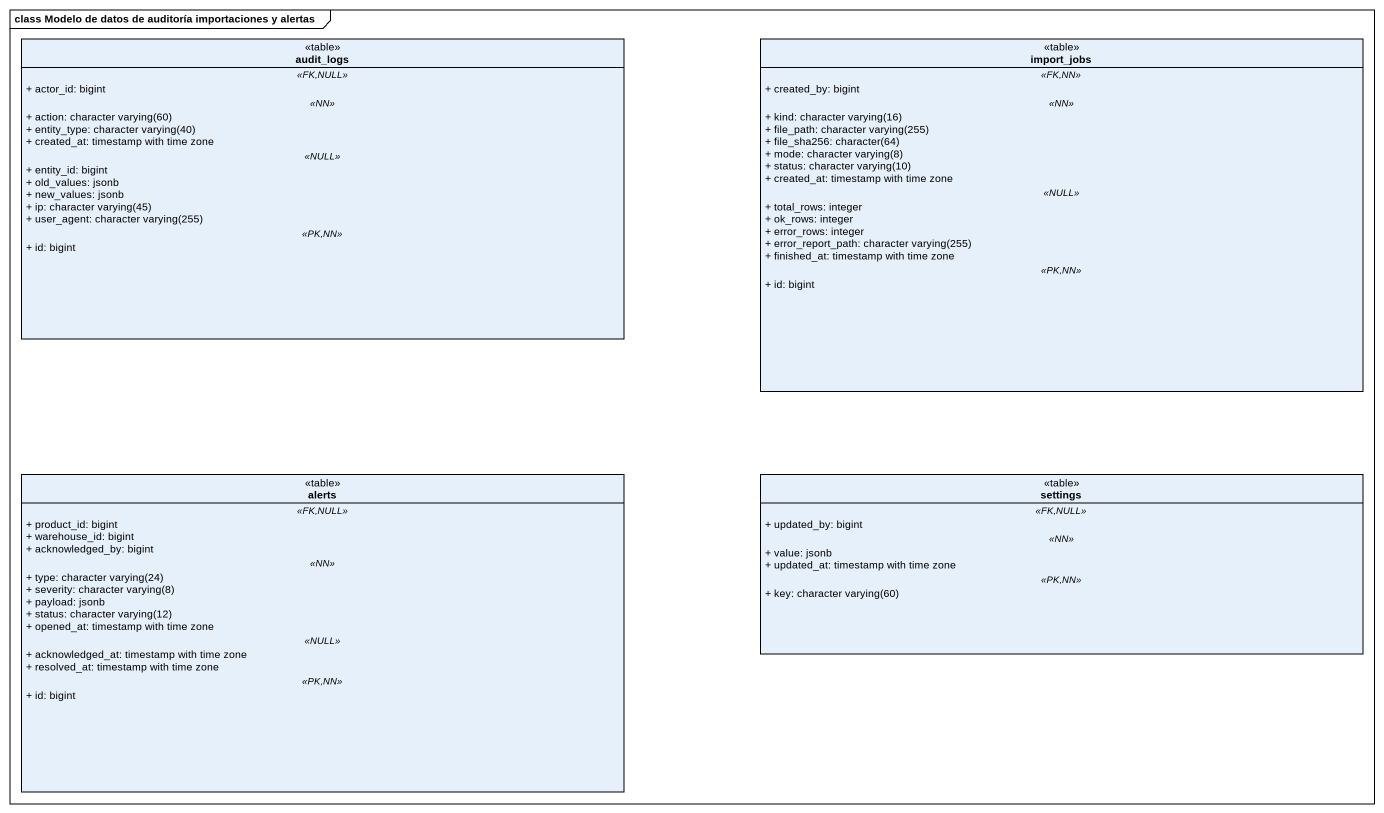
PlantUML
@startuml
mainframe class Modelo de datos de auditoría importaciones y alertas
hide circle
hide empty members
skinparam classAttributeIconSize 0
class audit_logs <<table>> {
  .. <<FK,NULL>> ..
  + actor_id: bigint
  .. <<NN>> ..
  {field} + action: character varying(60)
  {field} + entity_type: character varying(40)
  + created_at: timestamp with time zone
  .. <<NULL>> ..
  + entity_id: bigint
  + old_values: jsonb
  + new_values: jsonb
  {field} + ip: character varying(45)
  {field} + user_agent: character varying(255)
  .. <<PK,NN>> ..
  + id: bigint
}
class import_jobs <<table>> {
  .. <<FK,NN>> ..
  + created_by: bigint
  .. <<NN>> ..
  {field} + kind: character varying(16)
  {field} + file_path: character varying(255)
  {field} + file_sha256: character(64)
  {field} + mode: character varying(8)
  {field} + status: character varying(10)
  + created_at: timestamp with time zone
  .. <<NULL>> ..
  + total_rows: integer
  + ok_rows: integer
  + error_rows: integer
  {field} + error_report_path: character varying(255)
  + finished_at: timestamp with time zone
  .. <<PK,NN>> ..
  + id: bigint
}
class alerts <<table>> {
  .. <<FK,NULL>> ..
  + product_id: bigint
  + warehouse_id: bigint
  + acknowledged_by: bigint
  .. <<NN>> ..
  {field} + type: character varying(24)
  {field} + severity: character varying(8)
  + payload: jsonb
  {field} + status: character varying(12)
  + opened_at: timestamp with time zone
  .. <<NULL>> ..
  + acknowledged_at: timestamp with time zone
  + resolved_at: timestamp with time zone
  .. <<PK,NN>> ..
  + id: bigint
}
class settings <<table>> {
  .. <<FK,NULL>> ..
  + updated_by: bigint
  .. <<NN>> ..
  + value: jsonb
  + updated_at: timestamp with time zone
  .. <<PK,NN>> ..
  {field} + key: character varying(60)
}
@enduml
